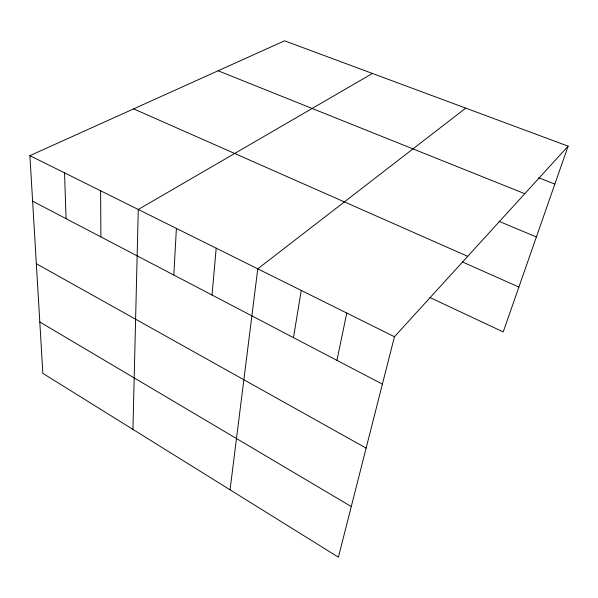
<?xml version="1.0" encoding="UTF-8"?>
<svg xmlns="http://www.w3.org/2000/svg" width="598" height="598" viewBox="0 0 598 598"><rect width="100%" height="100%" fill="white"/><g stroke="black" fill="none" stroke-linecap="round" stroke-linejoin="round"><path stroke-width="0.9" d="M132.928 429.394L138.273 209.479L372.434 73.457M173.809 275.035L176.403 228.421M212.021 295.023L216.199 248.185M230.051 489.799L257.775 268.838L465.737 108.126M293.476 337.631L301.25 290.434M336.943 360.362L346.765 313.046M568.1 146.159L394.456 336.734L338.401 557.194L42.862 373.376L29.9 155.652L284.558 40.806L568.1 146.159L503.217 331.942L429.969 297.565M538.701 177.77L554.854 184.087M218.113 70.773L524.775 193.707M498.941 221.297L536.384 236.972M133.623 108.873L467.711 256.34M462.314 261.894L518.885 287.077M29.9 155.652L394.456 336.734M32.613 201.182L382.406 384.148M36.329 263.718L366.133 448.119M39.797 321.986L351.273 506.558M64.532 172.852L66.064 218.681M100.621 190.777L100.883 236.89"/></g></svg>
